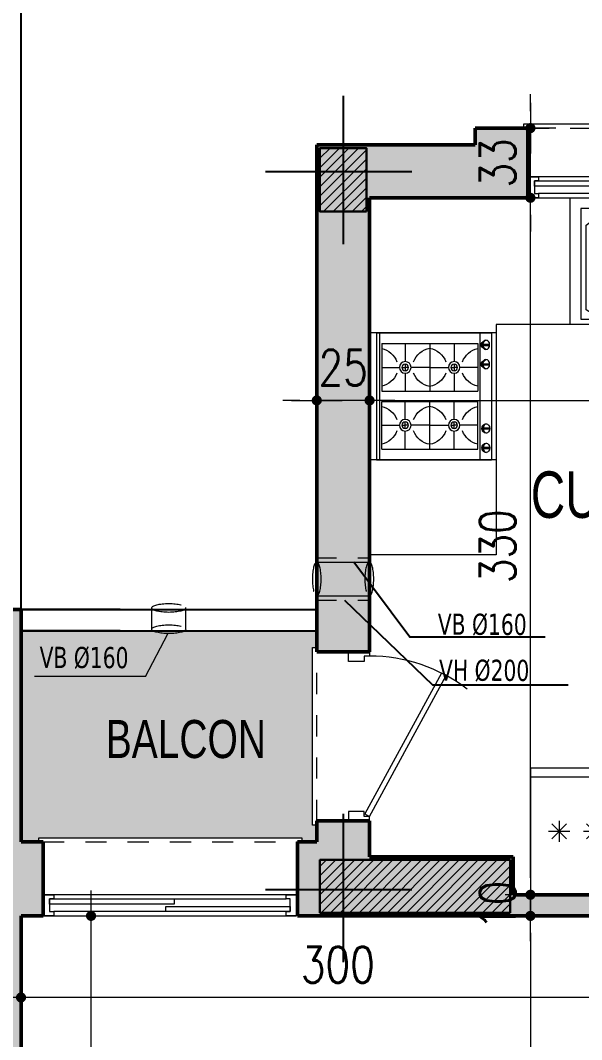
# Model space of a CAD drawing. Header units: millimetres. Extents: x 906 to 2589, y -1235 to -637.
# Drawn here: x 2558.04 to 2560.697, y -1214.95 to -1210.124 of the extents above; entities that cross this region are included whole.
import ezdxf

# ---------------------------------------------------------------- set-up
doc = ezdxf.new("R2010")
doc.units = ezdxf.units.MM
for name, pattern in [('AXES', [2, 1.25, -0.25, 0.25, -0.25]), ('CACHE', [0.375, 0.25, -0.125]), ('DASHED2', [9.525, 6.35, -3.175]), ('HIDDEN', [0.375, 0.25, -0.125])]:
    doc.linetypes.add(name, pattern=pattern)
doc.layers.get('DEFPOINTS').update_dxf_attribs({"color": 255, "lineweight": 13})
for name, color, linetype, lineweight in [('A-signe', 7, 'Continuous', 9), ('APPUITS', 7, 'Continuous', 18), ('DIM.', 4, 'Continuous', 25), ('Extracteur cuisine 300m3', 7, 'Continuous', 20), ('GARD- CORP', 7, 'Continuous', 25), ('interrompu', 7, 'HIDDEN', 15), ('MENUISERIE', 7, 'Continuous', 13), ('MUR 0.25', 7, 'Continuous', 25), ('MUR 0.5', 7, 'Continuous', 50), ('POTEAUX ARCH', 7, 'Continuous', 30), ('POTEAUX HACHURE', 7, 'Continuous', 15), ('SANITAIRE', 7, 'Continuous', 15), ('TEXTE', 7, 'Continuous', 20)]:
    doc.layers.add(name, color=color, linetype=linetype, lineweight=lineweight)
for name, color, linetype in [('AXE', 7, 'AXES'), ('TEINTE 1', 30, 'Continuous'), ('TEINTE SC', 254, 'Continuous')]:
    doc.layers.add(name, color=color, linetype=linetype)
doc.styles.add('atef', font='romans.shx', dxfattribs={"width": 0.8})
doc.styles.add('COTE', font='verdana.ttf', dxfattribs={"width": 0.7})
doc.styles.add('STYLE4', font='swisscl.ttf')
doc.dimstyles.new('COTEXT', dxfattribs={"dimscale": 0, "dimtxt": 0.17, "dimasz": 0.08, "dimexe": 0.015, "dimexo": 0.015, "dimgap": 0.07, "dimtad": 1, "dimdec": 0, "dimlfac": 100, "dimzin": 0, "dimdsep": 46, "dimtxsty": 'atef', "dimblk": 'SIG2', "dimcen": 0.15, "dimse1": 1, "dimse2": 1, "dimclrd": 256, "dimclre": 6, "dimclrt": 2, "dimadec": 0, "dimazin": 0, "dimtfac": 0.5, "dimtdec": 0, "dimtix": 1, "dimtmove": 2, "dimatfit": 1, "dimldrblk": 'SIG2', "dimfxl": 0.18, "dimtolj": 1, "dimtzin": 0, "dimlwd": 18, "dimarcsym": 0})

# ---------------------------------------------------------------- blocks, each defined once
blk = doc.blocks.new('P - 0.80')
at = {"layer": 'MENUISERIE'}
for points in [[(-0.6991, 0.3412), (-0.0325, -0.0217), (-0.02, 0), (-0.6875, 0.3633)], [(-0.8, 0), (-0.78, 0), (-0.78, -0.025), (-0.755, -0.025), (-0.755, -0.1), (-0.8, -0.1)], [(0, 0), (-0.02, 0), (-0.02, -0.025), (-0.045, -0.025), (-0.045, -0.1), (0, -0.1)]]:
    blk.add_lwpolyline(points, dxfattribs=at)
blk.add_arc((-0.02, 0), 0.76, 142.5454, 180, dxfattribs=at)
blk = doc.blocks.new('SIG2')
at = {"layer": 'A-signe'}
for p, q in [((0, 1.5), (0, 0.5)), ((-1.5, 0), (-0.5, 0)), ((-0.5, 0), (0.5, 0)), ((0, 0.5), (0, -0.5)), ((0.5, 0), (1.5, 0)), ((0, -0.5), (0, -1.5))]:
    blk.add_line(p, q, dxfattribs=at)
at = {"layer": 'A-signe', "const_width": 0.3}
blk.add_lwpolyline([(-0.15, 0, 1), (0.15, 0, 1)], format="xyb", close=True, dxfattribs=at)
blk = doc.blocks.new('*D1207')
at = {"layer": 'DEFPOINTS', "color": 0, "transparency": 16777216}
for p in [(2559.6928, -1211.3899), (2562.1928, -1211.9234), (2562.1928, -1211.9234)]:
    blk.add_point(p, dxfattribs=at)
at = {"layer": 'DIM.', "lineweight": 18, "transparency": 16777216}
blk.add_line((2559.7728, -1211.9234), (2562.1128, -1211.9234), dxfattribs=at)
at = {"layer": 'DIM.', "lineweight": 18, "transparency": 16777216, "xscale": 0.08, "yscale": 0.08, "zscale": 0.08, "rotation": 180}
blk.add_blockref('SIG2', (2559.6928, -1211.9234), dxfattribs=at)
at = {"layer": 'DIM.', "lineweight": 18, "transparency": 16777216, "xscale": 0.08, "yscale": 0.08, "zscale": 0.08}
blk.add_blockref('SIG2', (2562.1928, -1211.9234), dxfattribs=at)
at = {"layer": 'DIM.', "color": 2, "transparency": 16777216, "insert": (2560.9428, -1211.7684), "char_height": 0.17, "attachment_point": 5, "style": 'atef'}
blk.add_mtext('\\A1;250', dxfattribs=at)
blk = doc.blocks.new('*D1092')
at = {"layer": 'DEFPOINTS', "color": 0, "transparency": 16777216}
for p in [(2560.4543, -1214.364), (2560.4544, -1218.614), (2560.4544, -1218.614)]:
    blk.add_point(p, dxfattribs=at)
at = {"layer": 'DIM.', "lineweight": 18, "transparency": 16777216}
blk.add_line((2560.4544, -1214.444), (2560.4544, -1218.534), dxfattribs=at)
at = {"layer": 'DIM.', "lineweight": 18, "transparency": 16777216, "xscale": 0.08, "yscale": 0.08, "zscale": 0.08}
for p, rotation in [((2560.4544, -1214.364), 90), ((2560.4544, -1218.614), 270)]:
    blk.add_blockref('SIG2', p, dxfattribs=dict(at, rotation=rotation))
at = {"layer": 'DIM.', "color": 2, "transparency": 16777216, "insert": (2560.2994, -1216.489), "char_height": 0.17, "attachment_point": 5, "rotation": 90, "style": 'atef'}
blk.add_mtext('\\A1;425', dxfattribs=at)
blk = doc.blocks.new('KITCHEN  AID 30')
for p, q in [((-150, 0), (150, 0)), ((-150, 0), (-150, -272.5)), ((150, 0), (150, -272.5)), ((-150, -7.5), (150, -7.5)), ((-125, -12.5), (-125, -240)), ((-125, -12.5), (-12, -12.5)), ((-68.5, -12.5), (-68.5, -54.5)), ((-12, -12.5), (-12, -240)), ((12, -12.5), (12, -240)), ((125, -12.5), (12, -12.5)), ((68.5, -12.5), (68.5, -54.5)), ((125, -12.5), (125, -240)), ((-125, -68.3), (-82.2, -68.3)), ((-76.3, -68.3), (-60.7, -68.3)), ((-68.5, -60.4), (-68.5, -68.3)), ((-68.5, -76.1), (-68.5, -68.3)), ((-54.8, -68.3), (-12, -68.3)), ((54.8, -68.3), (12, -68.3)), ((76.3, -68.3), (60.7, -68.3)), ((68.5, -60.4), (68.5, -68.3)), ((68.5, -76.1), (68.5, -68.3)), ((125, -68.3), (82.2, -68.3)), ((-68.5, -126.5), (-68.5, -82)), ((68.5, -126.5), (68.5, -82)), ((-125, -126.2), (-12, -126.2)), ((-68.5, -126), (-68.5, -170.5)), ((125, -126.2), (12, -126.2)), ((68.5, -126), (68.5, -170.5)), ((-125, -184.2), (-82.2, -184.2)), ((-76.3, -184.2), (-60.7, -184.2)), ((-68.5, -176.4), (-68.5, -184.2)), ((-68.5, -192.1), (-68.5, -184.2)), ((-54.8, -184.2), (-12, -184.2)), ((54.8, -184.2), (12, -184.2)), ((76.3, -184.2), (60.7, -184.2)), ((68.5, -176.4), (68.5, -184.2)), ((68.5, -192.1), (68.5, -184.2)), ((125, -184.2), (82.2, -184.2)), ((-68.5, -240), (-68.5, -198)), ((68.5, -240), (68.5, -198)), ((-125, -240), (-12, -240)), ((125, -240), (12, -240)), ((-150, -245), (150, -245)), ((-123.2, -252.5), (-123.2, -268.1)), ((-120.7, -255.2), (-123.2, -255.2)), ((-120.7, -252.5), (-120.7, -268.1)), ((-77.2, -252.5), (-77.2, -268.1)), ((-74.7, -255.2), (-77.2, -255.2)), ((-74.7, -252.5), (-74.7, -268.1)), ((74.7, -252.7), (74.7, -268.2)), ((74.7, -255.4), (77.2, -255.4)), ((77.2, -252.7), (77.2, -268.2)), ((120.7, -252.7), (120.7, -268.2)), ((120.7, -255.4), (123.2, -255.4)), ((123.2, -252.7), (123.2, -268.2)), ((-150, -272.5), (150, -272.5))]:
    blk.add_line(p, q)
for centre, radius in [((-68.5, -68.3), 13.7), ((-68.5, -68.3), 7.82), ((68.5, -68.3), 13.7), ((68.5, -68.3), 7.82), ((-68.5, -184.2), 13.7), ((-68.5, -184.2), 7.82), ((68.5, -184.2), 13.7), ((68.5, -184.2), 7.82)]:
    blk.add_circle(centre, radius)
for centre, start, end in [((-63.7, -1.3), 192.7674, 248.8188), ((-73.3, -1.3), 291.1812, 347.2326), ((73.3, -1.3), 192.7674, 248.8188), ((63.7, -1.3), 291.1812, 347.2326), ((-63.7, -135.2), 111.1812, 170.1161), ((-73.3, -135.2), 9.8839, 68.8188), ((73.3, -135.2), 111.1812, 170.1161), ((63.7, -135.2), 9.8839, 68.8188), ((-63.7, -117.3), 189.8839, 248.8188), ((-73.3, -117.3), 291.1812, 350.1161), ((73.3, -117.3), 189.8839, 248.8188), ((63.7, -117.3), 291.1812, 350.1161), ((-63.7, -251.2), 111.1812, 167.2326), ((-73.3, -251.2), 12.7674, 68.8188), ((73.3, -251.2), 111.1812, 167.2326), ((63.7, -251.2), 12.7674, 68.8188)]:
    blk.add_arc(centre, 50.7, start, end)
for centre in [(-122, -259.4), (-76, -259.4)]:
    blk.add_ellipse(centre, major_axis=(-11.1, 0), ratio=0.7838)
for centre, major_axis, ratio, start_param, end_param in [((-122, -261.2), (-11.1, 0), 0.7838, 3.244352, 6.180426), ((-122, -254.5), (-8.35, 0), 0.700025, 3.302477, 6.122301), ((-76, -261.2), (-11.1, 0), 0.7838, 3.244352, 6.180426), ((-76, -254.5), (-8.35, 0), 0.700025, 3.302477, 6.122301)]:
    blk.add_ellipse(centre, major_axis=major_axis, ratio=ratio, start_param=start_param, end_param=end_param)
at = {"extrusion": (0, 0, -1)}
for centre in [(76, -259.6), (122, -259.6)]:
    blk.add_ellipse(centre, major_axis=(11.1, 0), ratio=0.7838, dxfattribs=at)
for centre, major_axis, ratio, start_param, end_param in [((76, -261.4), (11.1, 0), 0.7838, 3.244352, 6.180426), ((76, -254.7), (8.35, 0), 0.700025, 3.302477, 6.122301), ((122, -261.4), (11.1, 0), 0.7838, 3.244352, 6.180426), ((122, -254.7), (8.35, 0), 0.700025, 3.302477, 6.122301)]:
    blk.add_ellipse(centre, major_axis=major_axis, ratio=ratio, start_param=start_param, end_param=end_param, dxfattribs=at)
blk = doc.blocks.new('EVIER 1.20-0.60')
at = {"layer": 'SANITAIRE', "linetype": 'Continuous'}
blk.add_lwpolyline([(0, 0.6), (-1.2, 0.6), (-1.2, 0), (0, 0)], close=True, dxfattribs=at)
for points in [[(-1.15, 0.575), (-0.05, 0.575)], [(-1.15, 0.05), (-1.15, 0.575)], [(-1.095, 0.55), (-1.125, 0.53)], [(-0.845, 0.55), (-1.095, 0.55)], [(-0.825, 0.53), (-0.845, 0.55)], [(-0.755, 0.55), (-0.775, 0.53)], [(-0.505, 0.55), (-0.755, 0.55)], [(-0.475, 0.53), (-0.505, 0.55)], [(-0.05, 0.575), (-0.05, 0.05)], [(-1.125, 0.53), (-1.125, 0.13)], [(-0.825, 0.2111), (-0.825, 0.53)], [(-0.775, 0.53), (-0.775, 0.2111)], [(-0.475, 0.13), (-0.475, 0.53)], [(-0.475, 0.5), (-0.1, 0.5)], [(-0.475, 0.45), (-0.1, 0.45)], [(-0.475, 0.4), (-0.1, 0.4)], [(-0.475, 0.35), (-0.1, 0.35)], [(-0.475, 0.3), (-0.1, 0.3)], [(-0.475, 0.25), (-0.1, 0.25)], [(-0.794, 0.237), (-0.805, 0.237)], [(-0.805, 0.237), (-0.805, 0.082)], [(-0.794, 0.082), (-0.794, 0.237)], [(-0.475, 0.2), (-0.1, 0.2)], [(-0.475, 0.15), (-0.1, 0.15)], [(-1.125, 0.13), (-1.0999, 0.1111)], [(-1.0999, 0.1111), (-0.925, 0.1111)], [(-0.675, 0.1111), (-0.5001, 0.1111)], [(-0.5001, 0.111), (-0.475, 0.13)], [(-0.05, 0.05), (-1.15, 0.05)], [(-0.805, 0.082), (-0.794, 0.082)]]:
    blk.add_lwpolyline(points, dxfattribs=at)
for points in [[(-0.825, 0.2111, -0.414214), (-0.925, 0.1111)], [(-0.675, 0.1111, -0.414214), (-0.775, 0.2111)], [(-0.888, 0.1772, -1), (-0.888, 0.1372, -1), (-0.888, 0.1772)], [(-0.712, 0.1772, -1), (-0.712, 0.1372, -1), (-0.712, 0.1772)], [(-0.863, 0.111, -1), (-0.863, 0.061, -1), (-0.863, 0.111)], [(-0.863, 0.101, -1), (-0.863, 0.071, -1), (-0.863, 0.101)], [(-0.7944, 0.1023, -5.432574), (-0.805, 0.1016)], [(-0.739, 0.111, -1), (-0.739, 0.061, -1), (-0.739, 0.111)], [(-0.739, 0.101, -1), (-0.739, 0.071, -1), (-0.739, 0.101)]]:
    blk.add_lwpolyline(points, format="xyb", dxfattribs=at)
blk = doc.blocks.new('Frigo1')
for p, q in [((0, 0.6), (0, 0)), ((0.6, 0.6), (0, 0.6)), ((0.6, 0), (0.6, 0.6)), ((0, 0), (0.6, 0)), ((0.0007, 0.0439), (0.5982, 0.0439)), ((0.0601, -0.0276), (0.0601, -0.0096)), ((0.0601, -0.0096), (0.1642, -0.0096)), ((0.1642, -0.0276), (0.0601, -0.0276)), ((0.1642, -0.0096), (0.1642, -0.0276))]:
    blk.add_line(p, q)
at = {"color": 0}
for p, q in [((0.1349, 0.25), (0.1349, 0.35)), ((0.2995, 0.25), (0.2995, 0.35)), ((0.4641, 0.25), (0.4641, 0.35)), ((0.1849, 0.3), (0.0849, 0.3)), ((0.1702, 0.2646), (0.0995, 0.3354)), ((0.0995, 0.2646), (0.1702, 0.3354)), ((0.2495, 0.3), (0.3495, 0.3)), ((0.2641, 0.2646), (0.3348, 0.3354)), ((0.3348, 0.2646), (0.2641, 0.3354)), ((0.4141, 0.3), (0.5141, 0.3)), ((0.4287, 0.2646), (0.4994, 0.3354)), ((0.4994, 0.2646), (0.4287, 0.3354))]:
    blk.add_line(p, q, dxfattribs=at)
blk = doc.blocks.new('*D1247')
at = {"layer": 'DEFPOINTS', "color": 0, "transparency": 16777216}
for p in [(2560.4543, -1214.264), (2560.6468, -1214.264), (2560.6468, -1214.364)]:
    blk.add_point(p, dxfattribs=at)
at = {"layer": 'DIM.', "lineweight": 18, "transparency": 16777216}
for p, q in [((2560.4543, -1214.184), (2560.4543, -1214.104)), ((2560.4543, -1214.364), (2560.4543, -1214.264)), ((2560.4543, -1214.444), (2560.4543, -1214.524))]:
    blk.add_line(p, q, dxfattribs=at)
at = {"layer": 'DIM.', "lineweight": 18, "transparency": 16777216, "xscale": 0.08, "yscale": 0.08, "zscale": 0.08}
for p, rotation in [((2560.4543, -1214.264), 270), ((2560.4543, -1214.364), 90)]:
    blk.add_blockref('SIG2', p, dxfattribs=dict(at, rotation=rotation))
at = {"layer": 'DIM.', "color": 2, "transparency": 16777216, "insert": (2560.2993, -1214.314), "char_height": 0.17, "attachment_point": 5, "rotation": 90, "style": 'atef'}
blk.add_mtext('\\A1;10', dxfattribs=at)
blk = doc.blocks.new('*D1137')
at = {"layer": 'DEFPOINTS', "color": 0, "transparency": 16777216}
for p in [(2559.8154, -1210.964), (2560.4543, -1210.964), (2560.6468, -1214.264)]:
    blk.add_point(p, dxfattribs=at)
at = {"layer": 'DIM.', "lineweight": 18, "transparency": 16777216}
blk.add_line((2560.4543, -1214.184), (2560.4543, -1211.044), dxfattribs=at)
at = {"layer": 'DIM.', "lineweight": 18, "transparency": 16777216, "xscale": 0.08, "yscale": 0.08, "zscale": 0.08}
for p, rotation in [((2560.4543, -1210.964), 90), ((2560.4543, -1214.264), 270)]:
    blk.add_blockref('SIG2', p, dxfattribs=dict(at, rotation=rotation))
at = {"layer": 'DIM.', "color": 2, "transparency": 16777216, "insert": (2560.2993, -1212.614), "char_height": 0.17, "attachment_point": 5, "rotation": 90, "style": 'atef'}
blk.add_mtext('\\A1;330', dxfattribs=at)
blk = doc.blocks.new('*D1248')
at = {"layer": 'DEFPOINTS', "color": 0, "transparency": 16777216}
for p in [(2560.1928, -1210.634), (2560.4543, -1210.634), (2560.0678, -1210.964)]:
    blk.add_point(p, dxfattribs=at)
at = {"layer": 'DIM.', "lineweight": 18, "transparency": 16777216}
for p, q in [((2560.4543, -1210.554), (2560.4543, -1210.474)), ((2560.4543, -1210.964), (2560.4543, -1210.634)), ((2560.4543, -1211.044), (2560.4543, -1211.124))]:
    blk.add_line(p, q, dxfattribs=at)
at = {"layer": 'DIM.', "lineweight": 18, "transparency": 16777216, "xscale": 0.08, "yscale": 0.08, "zscale": 0.08}
for p, rotation in [((2560.4543, -1210.634), 270), ((2560.4543, -1210.964), 90)]:
    blk.add_blockref('SIG2', p, dxfattribs=dict(at, rotation=rotation))
at = {"layer": 'DIM.', "color": 2, "transparency": 16777216, "insert": (2560.2993, -1210.799), "char_height": 0.17, "attachment_point": 5, "rotation": 90, "style": 'atef'}
blk.add_mtext('\\A1;33', dxfattribs=at)
blk = doc.blocks.new('*D1319')
at = {"layer": 'DEFPOINTS', "color": 0, "transparency": 16777216}
for p in [(2558.0428, -1214.364), (2558.3743, -1214.364), (2558.0428, -1216.9647)]:
    blk.add_point(p, dxfattribs=at)
at = {"layer": 'DIM.', "lineweight": 18, "transparency": 16777216}
blk.add_line((2558.3743, -1216.8847), (2558.3743, -1214.444), dxfattribs=at)
at = {"layer": 'DIM.', "lineweight": 18, "transparency": 16777216, "xscale": 0.08, "yscale": 0.08, "zscale": 0.08}
for p, rotation in [((2558.3743, -1214.364), 90.00006028797864), ((2558.3743, -1216.9647), 270.0000602879787)]:
    blk.add_blockref('SIG2', p, dxfattribs=dict(at, rotation=rotation))
at = {"layer": 'DIM.', "color": 2, "transparency": 16777216, "insert": (2558.5293, -1215.6643), "char_height": 0.17, "attachment_point": 5, "rotation": 270.0001, "style": 'atef'}
blk.add_mtext('\\A1;260', dxfattribs=at)
blk = doc.blocks.new('*D1332')
at = {"layer": 'DEFPOINTS', "color": 0, "transparency": 16777216}
for p in [(2558.0428, -1214.364), (2561.0428, -1214.364), (2558.0428, -1214.7504)]:
    blk.add_point(p, dxfattribs=at)
at = {"layer": 'DIM.', "lineweight": 18, "transparency": 16777216}
blk.add_line((2560.9628, -1214.7504), (2558.1228, -1214.7504), dxfattribs=at)
at = {"layer": 'DIM.', "lineweight": 18, "transparency": 16777216, "xscale": 0.08, "yscale": 0.08, "zscale": 0.08, "rotation": 180}
blk.add_blockref('SIG2', (2558.0428, -1214.7504), dxfattribs=at)
at = {"layer": 'DIM.', "lineweight": 18, "transparency": 16777216, "xscale": 0.08, "yscale": 0.08, "zscale": 0.08}
blk.add_blockref('SIG2', (2561.0428, -1214.7504), dxfattribs=at)
at = {"layer": 'DIM.', "color": 2, "transparency": 16777216, "insert": (2559.5428, -1214.5954), "char_height": 0.17, "attachment_point": 5, "style": 'atef'}
blk.add_mtext('\\A1;300', dxfattribs=at)
blk = doc.blocks.new('*D1178')
at = {"layer": 'DEFPOINTS', "color": 0, "transparency": 16777216}
for p in [(2559.4428, -1211.2858), (2559.6928, -1211.2858), (2559.4428, -1211.9234)]:
    blk.add_point(p, dxfattribs=at)
at = {"layer": 'DIM.', "lineweight": 18, "transparency": 16777216}
for p, q in [((2559.3628, -1211.9234), (2559.2828, -1211.9234)), ((2559.6928, -1211.9234), (2559.4428, -1211.9234)), ((2559.7728, -1211.9234), (2559.8528, -1211.9234))]:
    blk.add_line(p, q, dxfattribs=at)
at = {"layer": 'DIM.', "lineweight": 18, "transparency": 16777216, "xscale": 0.08, "yscale": 0.08, "zscale": 0.08}
blk.add_blockref('SIG2', (2559.4428, -1211.9234), dxfattribs=at)
at = {"layer": 'DIM.', "lineweight": 18, "transparency": 16777216, "xscale": 0.08, "yscale": 0.08, "zscale": 0.08, "rotation": 180}
blk.add_blockref('SIG2', (2559.6928, -1211.9234), dxfattribs=at)
at = {"layer": 'DIM.', "color": 2, "transparency": 16777216, "insert": (2559.5678, -1211.7684), "char_height": 0.17, "attachment_point": 5, "style": 'atef'}
blk.add_mtext('\\A1;25', dxfattribs=at)

msp = doc.modelspace()

# ---------------------------------------------------------------- hatches: boundary and pattern name
at = {"layer": 'POTEAUX HACHURE'}
h = msp.add_hatch(dxfattribs=at)
h.set_pattern_fill('ANSI31', color=256, scale=0.01)
h.set_pattern_definition([(45, (1522.92713, -320.548652), (-0.0224506403, 0.0224506403), [])])
h.paths.add_polyline_path([(2559.6778, -1211.029), (2559.4578, -1211.029), (2559.4578, -1210.729), (2559.6778, -1210.729)])
h = msp.add_hatch(dxfattribs=at)
h.set_pattern_fill('ANSI31', color=256, scale=0.01)
h.set_pattern_definition([(45, (1522.927124, -320.848652), (-0.0224506403, 0.0224506403), [])])
h.paths.add_polyline_path([(2560.3578, -1214.349), (2559.4578, -1214.349), (2559.4578, -1214.099), (2560.3578, -1214.099)])
at = {"layer": 'TEINTE 1'}
h = msp.add_hatch(color=256, dxfattribs=at)
h.dxf.hatch_style = 1
h.paths.add_polyline_path([(2560.4428, -1210.634), (2560.1928, -1210.634), (2560.1928, -1210.714), (2559.4428, -1210.714), (2559.4428, -1213.114), (2559.6928, -1213.114), (2559.6928, -1210.964), (2560.4428, -1210.964)])
h = msp.add_hatch(color=256, dxfattribs=at)
h.dxf.hatch_style = 1
h.paths.add_polyline_path([(2558.1476, -1214.014), (2558.0428, -1214.014), (2558.0428, -1212.914), (2557.9427, -1212.914), (2557.9427, -1217.0059), (2558.2048, -1217.268), (2558.2755, -1217.1973), (2558.0428, -1216.9647), (2558.0428, -1214.364), (2558.1476, -1214.364)])
h = msp.add_hatch(color=256, dxfattribs=at)
h.dxf.hatch_style = 1
h.paths.add_polyline_path([(2560.3728, -1214.084), (2559.6928, -1214.084), (2559.6928, -1213.914), (2559.4428, -1213.914), (2559.4428, -1214.014), (2559.3516, -1214.014), (2559.3516, -1214.364), (2561.0428, -1214.364), (2561.0428, -1214.514), (2561.1428, -1214.514), (2561.1428, -1214.364), (2561.2099, -1214.364), (2561.2099, -1214.264), (2560.3728, -1214.264)])
at = {"layer": 'TEINTE SC', "linetype": 'Continuous'}
h = msp.add_hatch(color=256, dxfattribs=at)
h.dxf.hatch_style = 1
h.paths.add_polyline_path([(2559.4227, -1213.094), (2559.4428, -1213.094), (2559.4428, -1213.014), (2558.0428, -1213.014), (2558.0428, -1214.014), (2558.1276, -1214.014), (2558.1276, -1213.994), (2559.3716, -1213.994), (2559.3716, -1214.014), (2559.4428, -1214.014), (2559.4428, -1213.934), (2559.4227, -1213.934)])
h.paths.add_polyline_path([(2557.8428, -1213.014), (2556.2128, -1213.014), (2556.2128, -1214.014), (2556.2863, -1214.014), (2556.2863, -1213.994), (2557.7263, -1213.994), (2557.7263, -1214.014), (2557.8428, -1214.014)])

# ---------------------------------------------------------------- linework, layer by layer
at = {"layer": 'APPUITS'}
for points in [[(2560.4228, -1210.634), (2560.4228, -1210.614), (2561.4628, -1210.614), (2561.4628, -1210.634)], [(2559.4427, -1213.934), (2559.4227, -1213.934), (2559.4227, -1213.094), (2559.4427, -1213.094)], [(2558.1276, -1214.014), (2558.1276, -1213.994), (2559.3716, -1213.994), (2559.3716, -1214.014)]]:
    msp.add_lwpolyline(points, dxfattribs=at)
at = {"layer": 'AXE'}
for p, q in [((2559.5678, -1210.4809), (2559.5678, -1211.1839)), ((2559.1995, -1210.839), (2559.8927, -1210.839)), ((2559.5678, -1213.8809), (2559.5678, -1214.5839)), ((2559.1995, -1214.239), (2559.8927, -1214.239))]:
    msp.add_line(p, q, dxfattribs=at)
at = {"layer": 'Extracteur cuisine 300m3', "linetype": 'DASHED2', "lineweight": 18, "ltscale": 0.05}
for p, q in [((2559.4422, -1212.6892), (2559.6928, -1212.6892)), ((2559.4422, -1212.8492), (2559.6928, -1212.8491))]:
    msp.add_line(p, q, dxfattribs=at)
at = {"layer": 'Extracteur cuisine 300m3', "color": 61, "linetype": 'DASHED2', "lineweight": 18, "ltscale": 0.15}
msp.add_line((2558.6622, -1213.0052, -14.6377), (2558.6619, -1212.9044, -14.6377), dxfattribs=at)
msp.add_line((2558.6622, -1213.0052, -14.6377), (2558.6619, -1212.9044, -14.6377), dxfattribs=at)
msp.add_line((2558.6622, -1213.0052, -14.6377), (2558.6619, -1212.9044, -14.6377), dxfattribs=at)
msp.add_line((2558.6622, -1213.0052, -14.6377), (2558.6619, -1212.9044, -14.6377), dxfattribs=at)
msp.add_line((2558.6622, -1213.0052, -14.6377), (2558.6619, -1212.9044, -14.6377), dxfattribs=at)
msp.add_line((2558.6622, -1213.0052, -14.6377), (2558.6619, -1212.9044, -14.6377), dxfattribs=at)
at = {"layer": 'Extracteur cuisine 300m3'}
for q in [(2558.7372, -1213.0285), (2558.1068, -1213.2306)]:
    msp.add_line((2558.6323, -1213.2306), q, dxfattribs=at)
at = {"layer": 'Extracteur cuisine 300m3', "linetype": 'CACHE', "ltscale": 0.3}
for points in [[(2559.4369, -1212.6688), (2559.6928, -1212.669)], [(2559.4369, -1212.8688), (2559.6951, -1212.8686)]]:
    msp.add_lwpolyline(points, dxfattribs=at)
at = {"layer": 'Extracteur cuisine 300m3', "lineweight": 25, "flags": 128}
for points in [[(2560.5241, -1213.0436), (2559.8836, -1213.0436), (2559.6184, -1212.6892)], [(2560.6322, -1213.2718), (2559.9917, -1213.2718), (2559.5757, -1212.8701)], [(2560.6322, -1213.2718), (2559.9917, -1213.2718), (2559.5757, -1212.8701)], [(2560.6322, -1213.2718), (2559.9917, -1213.2718), (2559.5757, -1212.8701)], [(2560.6322, -1213.2718), (2559.9917, -1213.2718), (2559.5757, -1212.8701)], [(2560.6322, -1213.2718), (2559.9917, -1213.2718), (2559.5757, -1212.8701)], [(2560.6322, -1213.2718), (2559.9917, -1213.2718), (2559.5757, -1212.8701)]]:
    msp.add_lwpolyline(points, dxfattribs=at)
at = {"layer": 'Extracteur cuisine 300m3', "linetype": 'DASHED2', "lineweight": 18, "ltscale": 0.15}
msp.add_lwpolyline([(2558.8219, -1212.9044), (2558.8222, -1213.0052)], dxfattribs=at)
at = {"layer": 'Extracteur cuisine 300m3', "linetype": 'DASHED2', "lineweight": 18, "ltscale": 0.05, "extrusion": (0, 0, -1)}
for centre in [(2559.4428, -1212.7692), (2559.6915, -1212.7691)]:
    msp.add_ellipse(centre, major_axis=(0, 0.08), ratio=0.260794, start_param=3.141593, end_param=9.424778, dxfattribs=at)
at = {"layer": 'Extracteur cuisine 300m3', "linetype": 'DASHED2', "lineweight": 18, "ltscale": 0.05}
for centre in [(2558.7422, -1212.9059), (2558.7424, -1213.0067)]:
    msp.add_ellipse(centre, major_axis=(0.08, 0), ratio=0.260794, dxfattribs=at)
at = {"layer": 'Extracteur cuisine 300m3', "color": 61, "linetype": 'DASHED2', "lineweight": 18, "ltscale": 0.05}
msp.add_ellipse((2558.7424, -1213.0067, -14.6377), major_axis=(0.08, 0), ratio=0.260794, dxfattribs=at)
msp.add_ellipse((2558.7424, -1213.0067, -14.6377), major_axis=(0.08, 0), ratio=0.260794, dxfattribs=at)
msp.add_ellipse((2558.7424, -1213.0067, -14.6377), major_axis=(0.08, 0), ratio=0.260794, dxfattribs=at)
msp.add_ellipse((2558.7424, -1213.0067, -14.6377), major_axis=(0.08, 0), ratio=0.260794, dxfattribs=at)
msp.add_ellipse((2558.7424, -1213.0067, -14.6377), major_axis=(0.08, 0), ratio=0.260794, dxfattribs=at)
at = {"layer": 'GARD- CORP'}
for p, q in [((2558.0427, -1212.914), (2559.4427, -1212.914)), ((2558.5127, -1212.914), (2558.0427, -1212.914)), ((2558.0427, -1213.014), (2559.4427, -1213.014)), ((2558.5127, -1213.014), (2558.0427, -1213.014))]:
    msp.add_line(p, q, dxfattribs=at)
at = {"layer": 'interrompu', "ltscale": 0.2}
for p, q in [((2560.4428, -1210.634), (2561.4428, -1210.634)), ((2559.4428, -1213.914), (2559.4428, -1213.114)), ((2558.1476, -1214.014), (2559.3516, -1214.014))]:
    msp.add_line(p, q, dxfattribs=at)
at = {"layer": 'MENUISERIE', "color": 2, "linetype": 'Continuous'}
for p, q in [((2561.4428, -1210.864), (2560.4428, -1210.864)), ((2560.4928, -1210.884), (2561.3928, -1210.884)), ((2561.3928, -1210.944), (2560.4928, -1210.944)), ((2560.4428, -1210.964), (2561.4428, -1210.964)), ((2559.3476, -1214.264), (2558.1476, -1214.264)), ((2558.1976, -1214.284), (2559.2976, -1214.284)), ((2558.1476, -1214.364), (2559.3476, -1214.364)), ((2559.2976, -1214.344), (2558.1976, -1214.344))]:
    msp.add_line(p, q, dxfattribs=at)
at = {"layer": 'MENUISERIE', "color": 2, "linetype": 'Continuous', "extrusion": (0, 0, -1)}
for points in [[(-2560.4428, -1210.864), (-2560.4928, -1210.864), (-2560.4928, -1210.884), (-2560.4728, -1210.884), (-2560.4728, -1210.944), (-2560.4928, -1210.944), (-2560.4928, -1210.964), (-2560.4428, -1210.964), (-2560.4428, -1210.964)], [(-2560.9628, -1210.884), (-2560.9628, -1210.909), (-2560.4728, -1210.909), (-2560.4728, -1210.884), (-2560.4728, -1210.884)], [(-2558.1476, -1214.264), (-2558.1976, -1214.264), (-2558.1976, -1214.284), (-2558.1776, -1214.284), (-2558.1776, -1214.344), (-2558.1976, -1214.344), (-2558.1976, -1214.364), (-2558.1476, -1214.364), (-2558.1476, -1214.364)], [(-2558.7676, -1214.284), (-2558.7676, -1214.309), (-2558.1776, -1214.309), (-2558.1776, -1214.284), (-2558.1776, -1214.284)], [(-2559.3476, -1214.264), (-2559.3476, -1214.364), (-2559.2976, -1214.364), (-2559.2976, -1214.344), (-2559.3176, -1214.344), (-2559.3176, -1214.284), (-2559.2976, -1214.284), (-2559.2976, -1214.264), (-2559.2976, -1214.264)], [(-2559.3176, -1214.319), (-2559.3176, -1214.344), (-2558.7276, -1214.344), (-2558.7276, -1214.319), (-2558.7276, -1214.319)]]:
    msp.add_lwpolyline(points, close=True, dxfattribs=at)
at = {"layer": 'MUR 0.25'}
msp.add_line((2558.0428, -1212.914), (2558.0428, -1202.5546), dxfattribs=at)
at = {"layer": 'MUR 0.5'}
for p, q in [((2560.4428, -1210.634), (2560.1928, -1210.634)), ((2560.1928, -1210.634), (2560.1928, -1210.714)), ((2560.4428, -1210.964), (2560.4428, -1210.634)), ((2559.4428, -1210.714), (2559.4428, -1213.114)), ((2560.1928, -1210.714), (2559.4428, -1210.714)), ((2559.6928, -1210.964), (2559.6928, -1213.114)), ((2559.6928, -1210.964), (2560.4428, -1210.964)), ((2558.0428, -1212.914), (2557.8428, -1212.914)), ((2558.0428, -1212.914), (2558.0428, -1214.014)), ((2559.6928, -1213.114), (2559.4428, -1213.114)), ((2559.4428, -1213.914), (2559.4428, -1214.014)), ((2559.6928, -1213.914), (2559.4428, -1213.914)), ((2559.6928, -1213.914), (2559.6928, -1214.084)), ((2558.1476, -1214.014), (2558.0428, -1214.014)), ((2558.1476, -1214.014), (2558.1476, -1214.364)), ((2559.3516, -1214.014), (2559.3516, -1214.364)), ((2559.4428, -1214.014), (2559.3516, -1214.014)), ((2560.3728, -1214.084), (2559.6928, -1214.084)), ((2560.3728, -1214.264), (2560.3728, -1214.084)), ((2561.2099, -1214.264), (2560.3728, -1214.264)), ((2558.1476, -1214.364), (2558.0428, -1214.364)), ((2558.0428, -1214.364), (2558.0428, -1216.9647)), ((2561.0428, -1214.364), (2559.3516, -1214.364))]:
    msp.add_line(p, q, dxfattribs=at)
at = {"layer": 'POTEAUX ARCH'}
for points in [[(2559.6778, -1211.029), (2559.4578, -1211.029), (2559.4578, -1210.729), (2559.6778, -1210.729)], [(2560.3578, -1214.349), (2559.4578, -1214.349), (2559.4578, -1214.099), (2560.3578, -1214.099)]]:
    msp.add_lwpolyline(points, close=True, dxfattribs=at)
at = {"layer": 'SANITAIRE'}
for p, q in [((2560.2928, -1211.604), (2559.6926, -1211.604)), ((2560.2928, -1212.204), (2559.6926, -1212.204))]:
    msp.add_line(p, q, dxfattribs=at)
msp.add_lwpolyline([(2562.1928, -1211.564), (2560.2928, -1211.564), (2560.2928, -1212.654), (2559.6926, -1212.654)], dxfattribs=at)

# ---------------------------------------------------------------- block references
at = {"layer": 'MENUISERIE', "rotation": 270}
msp.add_blockref('P - 0.80', (2559.6928, -1213.914), dxfattribs=at)
at = {"layer": 'SANITAIRE', "xscale": -1, "rotation": 180}
msp.add_blockref('EVIER 1.20-0.60', (2561.8428, -1210.964), dxfattribs=at)
at = {"layer": 'SANITAIRE', "xscale": -0.002, "yscale": 0.002, "zscale": 0.002, "rotation": 90}
msp.add_blockref('KITCHEN  AID 30', (2559.7251, -1211.904), dxfattribs=at)
at = {"layer": 'SANITAIRE', "rotation": 180}
msp.add_blockref('Frigo1', (2561.0543, -1213.664), dxfattribs=at)

# ---------------------------------------------------------------- texts
at = {"layer": 'Extracteur cuisine 300m3', "lineweight": 25, "style": 'COTE', "width": 0.7}
for s, p in [('VB %%C160', (2560.0155, -1213.0324, 0)), ('VB %%C160', (2558.1306, -1213.1897, 0)), ('VH %%C200', (2560.0214, -1213.2501, 0))]:
    msp.add_text(s, height=0.1, rotation=359.7796, dxfattribs=at).set_placement(p)
at = {"layer": 'TEXTE', "style": 'STYLE4'}
for s, height, p in [('CUISINE', 0.22, (2560.4561, -1212.4795)), ('BALCON', 0.18, (2558.4439, -1213.6166))]:
    msp.add_text(s, height=height, dxfattribs=at).set_placement(p)

# ---------------------------------------------------------------- dimensions: what is measured, and where the dimension line sits
at = {"layer": 'DIM.'}
for base, p1, p2, picture, middle in [((2560.4543, -1210.634), (2560.0678, -1210.964), (2560.1928, -1210.634), '*D1248', (2560.2993, -1210.799)), ((2560.4543, -1210.964), (2560.6468, -1214.264), (2559.8154, -1210.964), '*D1137', (2560.2993, -1212.614)), ((2560.4543, -1214.264), (2560.6468, -1214.364), (2560.6468, -1214.264), '*D1247', (2560.2993, -1214.314)), ((2560.4544, -1218.614), (2560.4543, -1214.364), (2560.4544, -1218.614), '*D1092', (2560.2994, -1216.489))]:
    dim = msp.add_linear_dim(base=base, p1=p1, p2=p2, angle=90, dimstyle='COTEXT', override={"dimscale": 1}, dxfattribs=at)
    dim.commit()
    dim.dimension.update_dxf_attribs({"geometry": picture, "text_midpoint": middle})
for base, p1, p2, picture, middle in [((2559.4428, -1211.9234), (2559.6928, -1211.2858), (2559.4428, -1211.2858), '*D1178', (2559.5678, -1211.7684)), ((2558.0428, -1214.7504), (2561.0428, -1214.364), (2558.0428, -1214.364), '*D1332', (2559.5428, -1214.5954))]:
    dim = msp.add_linear_dim(base=base, p1=p1, p2=p2, dimstyle='COTEXT', override={"dimscale": 1}, dxfattribs=at)
    dim.commit()
    dim.dimension.update_dxf_attribs({"geometry": picture, "text_midpoint": middle})
at = {"layer": 'DIM.', "color": 1}
dim = msp.add_linear_dim(base=(2562.1928, -1211.9234), p1=(2559.6928, -1211.3899), p2=(2562.1928, -1211.9234), dimstyle='COTEXT', override={"dimscale": 1}, dxfattribs=at)
dim.commit()
dim.dimension.update_dxf_attribs({"geometry": '*D1207', "text_midpoint": (2560.9428, -1211.7684)})
at = {"layer": 'DIM.'}
dim = msp.add_aligned_dim(p1=(2558.0428, -1216.9647), p2=(2558.0428, -1214.364), distance=-0.3315, dimstyle='COTEXT', override={"dimscale": 1}, dxfattribs=at)
dim.commit()
dim.dimension.update_dxf_attribs({"geometry": '*D1319', "text_midpoint": (2558.5293, -1215.6643)})

doc.saveas('drawing.dxf')
